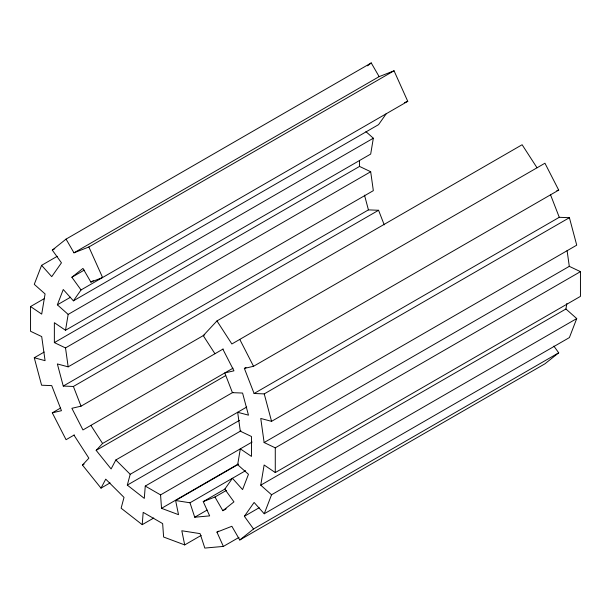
<?xml version="1.0" encoding="UTF-8"?>
<svg xmlns="http://www.w3.org/2000/svg" width="611" height="611" viewBox="0 0 611 611"><rect width="100%" height="100%" fill="white"/><g stroke="black" fill="none" stroke-linecap="round" stroke-linejoin="round"><path stroke-width="0.92" d="M73.969 435.131L88.878 458.181L82.462 465.063L101.006 488.128L105.734 479.154L124.018 497.392L121.123 508.199L142.21 524.666L143.18 512.362L162.648 523.596L163.618 537.031L184.705 544.913L201.202 535.389M240.94 430.824L145.265 486.066L144.295 498.377L127.309 485.111L130.204 474.304L246.737 407.025M384.22 224.84L378.568 210.276L73.396 386.465L63.254 386.068L57.358 363.95L68.165 366.844L373.336 190.655L370.686 171.737L65.514 347.926L54.364 342.611L54.364 322.7L65.514 330.261L68.165 314.405L373.336 138.216L365.905 131.625M553.849 346.086L558.706 352.807L253.534 528.996L244.369 516.295L254.1 502.456L264.235 513.767L271.559 494.765L260.752 485.18L264.128 465.002L275.278 472.563L580.45 296.373L580.45 271.651L569.299 266.343L264.128 442.532L260.752 418.451L271.559 421.346L576.731 245.156L569.406 217.699L559.271 217.302L254.1 393.492L244.369 368.41L246.019 367.463M373.336 138.216L370.686 154.071L65.514 330.261M260.752 485.18L565.923 308.99L566.848 303.491M57.258 256.292L41.594 265.342L34.269 284.344L45.077 293.929L41.701 314.107L30.55 306.546L44.572 298.451M68.165 314.405L57.358 304.82L63.254 289.515L73.396 300.833L378.568 124.644L386.213 113.761M565.923 308.99L576.731 318.575L569.406 337.578L264.235 513.767M232.951 392.346L115.838 459.968L111.103 468.943L96.171 450.368L102.587 443.487L233.035 368.181M73.396 300.833L81.042 289.95L407.758 101.327L394.049 70.792L379.141 76.635L73.969 252.824L66.057 239.115L371.228 62.925L379.141 76.635M537.031 167.788L522.122 144.738L216.951 320.928L203.242 335.622L214.95 353.738M41.594 265.342L51.729 276.661L61.459 262.814L52.294 250.113L66.057 239.115M81.042 289.95L71.877 277.249L82.966 268.397L90.879 282.099L102.587 277.516L88.878 246.981L394.049 70.792M367.608 65.82L371.228 62.925M145.265 486.066L160.563 494.895L161.533 508.329L178.519 514.676L175.624 500.524L189.99 502.784L194.726 517.219L209.657 515.89L203.242 501.6L214.95 497.01L222.862 510.712L233.952 501.86L224.787 489.159L232.432 478.276L242.575 489.594L248.471 474.289L237.664 464.704L240.314 448.848L251.465 456.409L251.465 436.498L240.314 431.19L237.664 412.265L248.471 415.159L242.575 393.041L232.432 392.652L224.787 372.939L233.952 370.824L222.862 349.171M239.038 537.367L223.366 546.417L216.951 532.128L231.859 526.285L239.772 539.994L253.534 528.996M558.706 352.807L544.943 363.805L239.772 539.994M52.294 250.113L54.769 248.685M71.877 277.249L84.249 270.108M90.879 282.099L93.346 280.67M57.358 304.82L70.555 297.206M54.364 342.611L359.535 166.421L370.686 171.737M74.305 434.94L66.057 439.699L52.294 412.815L61.459 410.699L51.729 385.617L41.594 385.228L34.269 357.763L44.168 352.051M63.254 386.068L368.425 209.879L378.568 210.276M52.294 412.815L60.542 408.056M223.198 348.973L82.966 429.945L71.877 408.293L81.042 406.17L204.761 334.744M96.171 450.368L225.665 375.605M82.462 465.063L84.112 464.108M244.369 368.41L253.534 366.295L558.706 190.105L544.943 163.221L231.859 343.978L216.951 320.928M101.006 488.128L110.079 482.889M254.1 393.492L264.235 393.889L569.406 217.699M127.309 485.111L239.481 420.353M160.563 494.895L252.114 442.036M161.533 508.329L238.244 464.047M175.624 500.524L238.305 464.337M142.21 524.666L153.758 518.006M264.128 442.532L275.278 447.84L580.45 271.651M189.99 502.784L245.63 470.661M203.242 501.6L225.505 488.739M214.95 497.01L226.498 490.343M194.726 517.219L207.091 510.078M222.862 510.712L226.162 508.81M271.559 494.765L576.731 318.575M216.951 532.128L218.601 531.173M244.369 516.295L259.209 507.726M404.413 102.633L407.758 101.327M73.969 252.824L88.878 246.981M556.873 190.525L558.706 190.105M223.366 546.417L204.822 548.075L200.095 533.632L181.811 530.76L184.705 544.913M34.269 357.763L45.077 360.658L41.701 336.577L30.55 331.269L30.55 306.546M115.838 459.968L130.204 474.304M90.879 425.371L102.587 443.487M239.772 339.411L253.534 366.295M550.542 194.817L559.271 217.302M73.396 386.465L81.042 406.17M364.5 195.138L368.425 209.879M264.235 393.889L271.559 421.346M567.092 250.594L569.299 266.343M65.514 347.926L68.165 366.844M359.535 160.739L359.535 166.421M275.278 447.84L275.278 472.563"/></g></svg>
